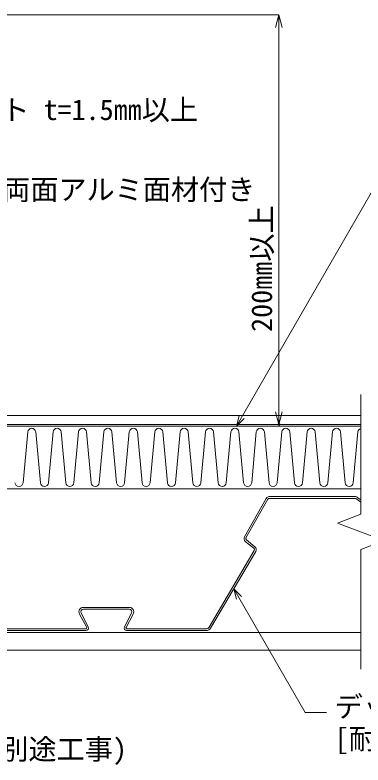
# Model space of a CAD drawing. Units: millimetres, scale not verified. Extents: x -840 to 840, y -594 to 594.
# Drawn here: x -57.9 to 136.8, y -337 to 82.5 of the extents above; entities that cross this region are included whole.
import ezdxf
from ezdxf.enums import TextEntityAlignment as Align

# ---------------------------------------------------------------- set-up
doc = ezdxf.new("R2010")
doc.units = ezdxf.units.MM
doc.header["$LTSCALE"] = 2
doc.header["$PDMODE"] = 32
doc.header["$PDSIZE"] = 1
for name, color, linetype, lineweight in [('0-2_躯体', 7, 'Continuous', 9), ('0-3_断熱材', 4, 'Continuous', 9), ('0-6_タイトル文字', 5, 'Continuous', 9), ('0-8_0', 7, 'Continuous', 9), ('0-A_鋼材(受け鋼鈑)', 7, 'Continuous', 9), ('0-D_基準線(IBｼｰﾄ)', 7, 'Continuous', 9), ('0-F_寸法線', 7, 'Continuous', 9), ('1-2_破断線', 7, 'Continuous', 9)]:
    doc.layers.add(name, color=color, linetype=linetype, lineweight=lineweight)
doc.layers.add('1-0_Defpoints', color=7, linetype='Continuous')
doc.styles.add('ＭＳ ゴシック', font='')
doc.styles.get('ＭＳ ゴシック').set_extended_font_data('MS Gothic')

# ---------------------------------------------------------------- blocks, each defined once
blk = doc.blocks.new('_Open30')
at = {"layer": '0-8_0'}
blk.add_line((0, 0), (-2, 0), dxfattribs=at)
blk.add_lwpolyline([(-2, 0.5359), (0, 0), (-2, -0.5359)], dxfattribs=at)

msp = doc.modelspace()

# ---------------------------------------------------------------- linework, layer by layer
at = {"layer": '0-2_躯体'}
for p, q in [((-134.315, -262.854), (135.513, -262.854)), ((-134.315, -272.854), (135.513, -272.854))]:
    msp.add_line(p, q, dxfattribs=at)
at = {"layer": '0-3_断熱材'}
for p, q in [((-50.827, -150.72), (-53.428, -179.189)), ((-46.32, -150.72), (-43.72, -179.189)), ((-36.613, -150.72), (-39.213, -179.189)), ((-32.106, -150.72), (-29.505, -179.189)), ((-22.398, -150.72), (-24.998, -179.189)), ((-17.891, -150.72), (-15.29, -179.189)), ((-8.183, -150.72), (-10.784, -179.189)), ((-3.676, -150.72), (-1.076, -179.189)), ((6.032, -150.72), (3.431, -179.189)), ((10.539, -150.72), (13.139, -179.189)), ((20.246, -150.72), (17.646, -179.189)), ((24.753, -150.72), (27.354, -179.189)), ((34.461, -150.72), (31.861, -179.189)), ((38.968, -150.72), (41.569, -179.189)), ((48.676, -150.72), (46.075, -179.189)), ((53.183, -150.72), (55.783, -179.189)), ((62.891, -150.72), (60.29, -179.189)), ((67.398, -150.72), (69.998, -179.189)), ((77.105, -150.72), (74.505, -179.189)), ((81.612, -150.72), (84.213, -179.189)), ((91.32, -150.72), (88.72, -179.189)), ((95.827, -150.72), (98.427, -179.189)), ((105.535, -150.72), (102.934, -179.189)), ((110.042, -150.72), (112.642, -179.189)), ((119.75, -150.72), (117.149, -179.189)), ((124.256, -150.72), (126.857, -179.189)), ((133.964, -150.72), (131.364, -179.189))]:
    msp.add_line(p, q, dxfattribs=at)
at = {"layer": '0-3_断熱材', "color": 7}
msp.add_line((135.513, -182.454), (-192.315, -182.454), dxfattribs=at)
msp.add_lwpolyline([(-329.315, -182.454), (-329.315, -147.454), (135.513, -147.454)], dxfattribs=at)
at = {"layer": '0-3_断熱材'}
for centre, start, end in [((-48.574, -150.931), 5.35135, 174.64865), ((-34.359, -150.931), 5.35135, 174.64865), ((-20.144, -150.931), 5.35135, 174.64865), ((-5.93, -150.931), 5.35135, 174.64865), ((8.285, -150.931), 5.35135, 174.64865), ((22.5, -150.931), 5.35135, 174.64865), ((36.715, -150.931), 5.35135, 174.64865), ((50.929, -150.931), 5.35135, 174.64865), ((65.144, -150.931), 5.35135, 174.64865), ((79.359, -150.931), 5.35135, 174.64865), ((93.574, -150.931), 5.35135, 174.64865), ((107.788, -150.931), 5.35135, 174.64865), ((122.003, -150.931), 5.35135, 174.64865), ((136.218, -150.931), 108.1332, 174.64865), ((-55.681, -178.978), 185.35135, 354.64865), ((-41.466, -178.978), 185.35135, 354.64865), ((-27.252, -178.978), 185.35135, 354.64865), ((-13.037, -178.978), 185.35135, 354.64865), ((1.178, -178.978), 185.35135, 354.64865), ((15.392, -178.978), 185.35135, 354.64865), ((29.607, -178.978), 185.35135, 354.64865), ((43.822, -178.978), 185.35135, 354.64865), ((58.037, -178.978), 185.35135, 354.64865), ((72.251, -178.978), 185.35135, 354.64865), ((86.466, -178.978), 185.35135, 354.64865), ((100.681, -178.978), 185.35135, 354.64865), ((114.896, -178.978), 185.35135, 354.64865), ((129.11, -178.978), 185.35135, 354.64865)]:
    msp.add_arc(centre, 2.263, start, end, dxfattribs=at)
at = {"layer": '0-A_鋼材(受け鋼鈑)'}
for p, q in [((82.611, -187.87), (70.45, -209.364)), ((71.32, -209.856), (83.481, -188.362)), ((132.119, -186.854), (84.352, -186.854)), ((84.352, -187.854), (132.119, -187.854)), ((133.368, -188.293), (135.513, -190.009)), ((135.513, -188.728), (133.993, -187.512)), ((70.95, -211.917), (75.717, -215.687)), ((76.337, -214.903), (71.57, -211.133)), ((75.958, -216.979), (50.694, -259.869)), ((51.555, -260.377), (76.82, -217.487)), ((6.017, -248.854), (-19.647, -248.854)), ((-19.647, -249.854), (6.017, -249.854)), ((-21.848, -252.54), (-17.817, -260.12)), ((-16.934, -259.65), (-20.967, -252.066)), ((7.338, -252.066), (3.305, -259.65)), ((4.188, -260.12), (8.218, -252.54)), ((-18.259, -260.854), (-62.6, -260.854)), ((-62.6, -261.854), (-18.259, -261.854)), ((48.971, -260.854), (4.629, -260.854)), ((4.629, -261.854), (48.971, -261.854))]:
    msp.add_line(p, q, dxfattribs=at)
for centre, radius, start, end in [((84.352, -188.854), 2, 90, 150.5), ((84.352, -188.854), 1, 90, 150.5), ((132.119, -189.854), 3, 51.34073, 90), ((132.119, -189.854), 2, 51.34073, 90), ((72.191, -210.348), 2, 150.5, 231.65688), ((72.191, -210.348), 1, 150.5, 231.65688), ((75.096, -216.472), 1, 329.5, 51.65688), ((75.096, -216.472), 2, 329.5, 51.65688), ((-19.647, -251.354), 2.5, 90, 208.29949), ((-19.647, -251.354), 1.5, 90, 208.29949), ((6.017, -251.354), 2.5, 331.70051, 90), ((6.017, -251.354), 1.5, 331.70051, 90), ((-18.259, -260.354), 1.5, 270, 28), ((-18.259, -260.354), 0.5, 270, 28), ((4.629, -260.354), 1.5, 152, 270), ((4.629, -260.354), 0.5, 152, 270), ((48.971, -258.854), 2, 270, 329.5), ((48.971, -258.854), 3, 270, 329.5)]:
    msp.add_arc(centre, radius, start, end, dxfattribs=at)
at = {"layer": '0-D_基準線(IBｼｰﾄ)'}
for p, q in [((-221.218, -141.454), (135.513, -141.454)), ((-222.558, -146.454), (135.513, -146.454))]:
    msp.add_line(p, q, dxfattribs=at)
at = {"layer": '0-F_寸法線'}
for p, q in [((-293.315, 82.546), (89.78, 82.546)), ((89.78, 75.546), (89.78, -139.454)), ((64.483, -238.431), (104.405, -307.579)), ((104.405, -307.579), (116.405, -307.579))]:
    msp.add_line(p, q, dxfattribs=at)
for points in [[(66.041, -147.454), (183.179, 55.438), (195.179, 55.438)], [(70.283, -143.212), (66.041, -147.454), (67.594, -141.659)], [(68.725, -242.674), (64.483, -238.431), (66.035, -244.227)]]:
    msp.add_lwpolyline(points, dxfattribs=at)
at = {"layer": '1-0_Defpoints'}
msp.add_point((89.78, -146.454), dxfattribs=at)
at = {"layer": '1-2_破断線'}
for p, q in [((135.513, -196.722), (135.513, -129.788)), ((122.576, -201.638), (135.513, -196.722)), ((122.576, -201.638), (148.451, -211.471)), ((148.451, -211.471), (135.513, -216.387)), ((135.513, -283.32), (135.513, -216.387))]:
    msp.add_line(p, q, dxfattribs=at)

# ---------------------------------------------------------------- block references
at = {"layer": '0-F_寸法線', "xscale": 3.5, "yscale": 3.5}
for p, rotation in [((89.78, 82.546), 90), ((89.78, -146.454), 270)]:
    msp.add_blockref('_Open30', p, dxfattribs=dict(at, rotation=rotation))

# ---------------------------------------------------------------- texts
at = {"layer": '0-6_タイトル文字', "color": 7, "style": 'ＭＳ ゴシック'}
for s, p in [('サンタックIB-HWCシート t=1.5㎜以上', (-222.862, 20.334)), ('イソシアヌレートボード両面アルミ面材付き', (-238.259, -24.335)), ('デッキプレート t=1.0㎜以上', (120.945, -313.638)), ('[耐火屋根30分取得]', (120.945, -331.638)), ('入り隅部受け鋼鈑(別途工事)', (-199.917, -337.393))]:
    msp.add_text(s, height=11.54, dxfattribs=at).set_placement(p, align=Align.BOTTOM_LEFT)
at = {"layer": '0-F_寸法線', "style": 'ＭＳ ゴシック'}
msp.add_text('200㎜以上', height=11.54, rotation=90, dxfattribs=at).set_placement((89.344, -94.742), align=Align.BOTTOM_LEFT)

doc.saveas('drawing.dxf')
